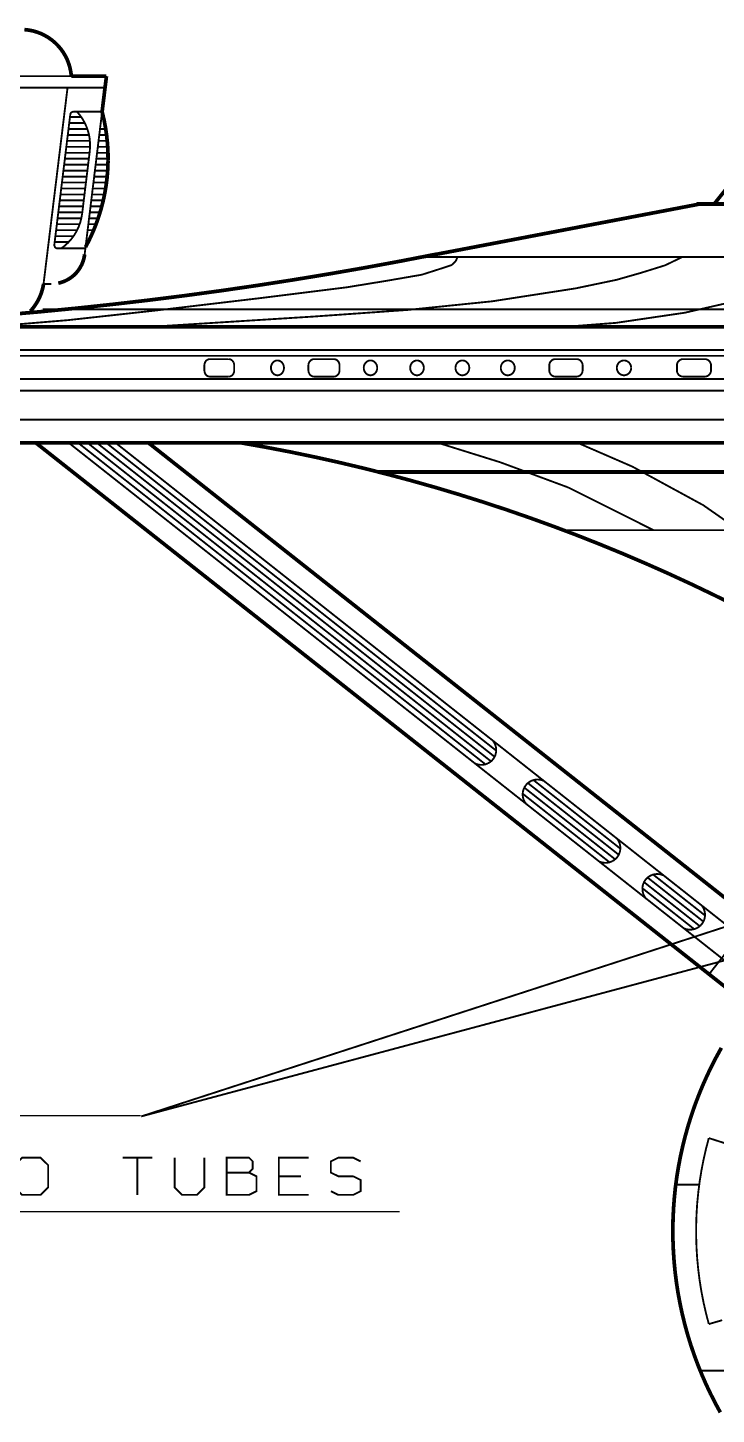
# Model space of a CAD drawing. Extents: x 0.8 to 42.3, y -0.1 to 32.5.
# Drawn here: x 4.193 to 6.567, y 5.612 to 10.394 of the extents above; entities that cross this region are included whole.
import ezdxf

# ---------------------------------------------------------------- set-up
doc = ezdxf.new("R2010")
doc.units = 0
doc.layers.add('AELBLOCK', color=7, linetype='CONTINUOUS')
doc.layers.add('FRONT', color=7, linetype='CONTINUOUS')

msp = doc.modelspace()

# ---------------------------------------------------------------- linework, layer by layer
at = {"layer": 'AELBLOCK'}
for p, q in [((4.5816, 6.6412), (3.6353, 6.6412)), ((1.6177, 6.3113), (5.4743, 6.3113))]:
    msp.add_line(p, q, dxfattribs=at)
at = {"layer": 'FRONT'}
for points, const_width in [([(4.3428, 10.2273), (4.3411, 10.2418), (4.3381, 10.2561), (4.334, 10.2701), (4.3287, 10.2837), (4.3223, 10.2968), (4.3148, 10.3094), (4.3063, 10.3212), (4.2968, 10.3323), (4.2865, 10.3426), (4.2753, 10.352), (4.2633, 10.3604), (4.2507, 10.3678), (4.2376, 10.3741), (4.2239, 10.3792), (4.2099, 10.3833), (4.1956, 10.3861), (4.1811, 10.3877)], 0.0128), ([(4.3428, 10.2273), (4.464, 10.2273)], 0.0128), ([(4.464, 10.2273), (4.449, 10.1046)], 0.0128), ([(3.4678, 10.1872), (4.4591, 10.1872)], 0.00641), ([(3.5841, 10.2273), (4.3428, 10.2273)], 0.00641), ([(4.2471, 9.5106), (4.3298, 10.1872)], 0.00641), ([(4.3392, 10.0945), (4.2843, 9.6459)], 0.00641), ([(4.3392, 10.0945), (4.3395, 10.0963), (4.3402, 10.098), (4.3411, 10.0996), (4.3423, 10.101), (4.3437, 10.1023), (4.3453, 10.1033), (4.347, 10.104), (4.3488, 10.1044), (4.3506, 10.1046)], 0.00641), ([(4.3506, 10.1046), (4.449, 10.1046)], 0.00641), ([(4.4034, 10.0264), (4.3995, 10.0408), (4.3943, 10.0547), (4.388, 10.0682), (4.3805, 10.0811), (4.3719, 10.0932), (4.3623, 10.1046)], 0.00641), ([(4.449, 10.1046), (4.3919, 9.6374)], 0.00641), ([(4.4695, 9.9363), (4.4692, 9.9646), (4.4677, 9.9929), (4.4648, 10.0211), (4.4608, 10.0492), (4.4555, 10.077), (4.449, 10.1046)], 0.0128), ([(4.3981, 10.045), (4.3331, 10.045)], 0.00641), ([(4.3356, 10.0655), (4.3894, 10.0655)], 0.00641), ([(4.3772, 10.086), (4.3381, 10.086)], 0.00641), ([(4.4615, 10.045), (4.4417, 10.045)], 0.00641), ([(4.4069, 10.0039), (4.3281, 10.0039)], 0.00641), ([(4.3306, 10.0244), (4.4038, 10.0244)], 0.00641), ([(4.4034, 10.0264), (4.4061, 10.0118), (4.4074, 9.997), (4.4075, 9.9821), (4.4063, 9.9672)], 0.00641), ([(4.4667, 10.0039), (4.4367, 10.0039)], 0.00641), ([(4.4392, 10.0244), (4.4644, 10.0244)], 0.00641), ([(4.4058, 9.9629), (4.3231, 9.9629)], 0.00641), ([(4.3256, 9.9834), (4.4076, 9.9834)], 0.00641), ([(4.3801, 9.7523), (4.4064, 9.9681)], 0.00641), ([(4.4693, 9.9629), (4.4316, 9.9629)], 0.00641), ([(4.4341, 9.9834), (4.4683, 9.9834)], 0.00641), ([(4.3155, 9.9013), (4.3983, 9.9013)], 0.00641), ([(4.4008, 9.9218), (4.318, 9.9218)], 0.00641), ([(4.3206, 9.9423), (4.4033, 9.9423)], 0.00641), ([(4.4695, 9.9363), (4.4686, 9.9079), (4.4664, 9.8797), (4.463, 9.8515), (4.4583, 9.8236), (4.4524, 9.7958), (4.4452, 9.7684), (4.4369, 9.7413), (4.4274, 9.7146), (4.4167, 9.6884), (4.4048, 9.6626), (4.3919, 9.6374)], 0.0128), ([(4.4241, 9.9013), (4.4682, 9.9013)], 0.00641), ([(4.4692, 9.9218), (4.4266, 9.9218)], 0.00641), ([(4.4291, 9.9423), (4.4696, 9.9423)], 0.00641), ([(4.3105, 9.8602), (4.3932, 9.8602)], 0.00641), ([(4.3958, 9.8807), (4.313, 9.8807)], 0.00641), ([(4.4191, 9.8602), (4.4642, 9.8602)], 0.00641), ([(4.4665, 9.8807), (4.4216, 9.8807)], 0.00641), ([(6.5594, 9.7862), (6.6396, 9.8864)], 0.0128), ([(4.3055, 9.8192), (4.3882, 9.8192)], 0.00641), ([(4.3907, 9.8397), (4.308, 9.8397)], 0.00641), ([(4.4141, 9.8192), (4.4574, 9.8192)], 0.00641), ([(4.4611, 9.8397), (4.4166, 9.8397)], 0.00641), ([(4.3807, 9.7576), (4.298, 9.7576)], 0.00641), ([(4.3005, 9.7781), (4.3832, 9.7781)], 0.00641), ([(4.3857, 9.7986), (4.303, 9.7986)], 0.00641), ([(4.3678, 9.7068), (4.3734, 9.7219), (4.3775, 9.7374), (4.3802, 9.7532)], 0.00641), ([(4.4065, 9.7576), (4.4421, 9.7576)], 0.00641), ([(4.4091, 9.7781), (4.4479, 9.7781)], 0.00641), ([(4.453, 9.7986), (4.4116, 9.7986)], 0.00641), ([(6.5103, 9.7862), (5.5534, 9.6036)], 0.0128), ([(6.4993, 9.7862), (6.5594, 9.7862)], 0.0128), ([(9.8328, 9.6036), (8.8759, 9.7862), (6.5103, 9.7862)], 0.0128), ([(4.293, 9.7165), (4.3716, 9.7165)], 0.00641), ([(4.3774, 9.737), (4.2955, 9.737)], 0.00641), ([(4.3678, 9.7068), (4.3609, 9.6923), (4.3527, 9.6786), (4.3431, 9.6656), (4.3325, 9.6537), (4.3207, 9.6427), (4.308, 9.633)], 0.00641), ([(4.4281, 9.7165), (4.4015, 9.7165)], 0.00641), ([(4.4355, 9.737), (4.404, 9.737)], 0.00641), ([(4.2879, 9.6755), (4.3505, 9.6755)], 0.00641), ([(4.3628, 9.696), (4.2905, 9.696)], 0.00641), ([(4.399, 9.696), (4.4199, 9.696)], 0.00641), ([(4.1102, 9.4037), (4.2354, 9.4146), (4.3605, 9.4268), (4.4854, 9.4401), (4.6102, 9.4546), (4.7349, 9.4703), (4.8594, 9.4872), (4.9838, 9.5053), (5.108, 9.5246), (5.2319, 9.545), (5.3557, 9.5666), (5.4793, 9.5894), (5.6027, 9.6134)], 0.0128), ([(4.2853, 9.6396), (4.2846, 9.6416), (4.2843, 9.6437), (4.2843, 9.6459)], 0.00641), ([(4.2853, 9.6396), (4.2865, 9.6377), (4.2879, 9.6361), (4.2896, 9.6347), (4.2915, 9.6338), (4.2936, 9.6332), (4.2958, 9.633)], 0.00641), ([(4.3337, 9.6549), (4.2854, 9.6549)], 0.00641), ([(4.2979, 9.5131), (4.3094, 9.5162), (4.3206, 9.5204), (4.3313, 9.5258), (4.3413, 9.5322), (4.3507, 9.5396), (4.3592, 9.548), (4.3668, 9.5572), (4.3734, 9.5672), (4.379, 9.5777), (4.3834, 9.5888), (4.3867, 9.6003), (4.3888, 9.6121)], 0.0128), ([(4.3913, 9.633), (4.2958, 9.633)], 0.00641), ([(4.3919, 9.6374), (4.3888, 9.6121)], 0.00641), ([(4.8568, 9.3778), (5.1777, 9.398), (5.5027, 9.4209), (5.7939, 9.4506), (6.0811, 9.4951), (6.2227, 9.5247), (6.3077, 9.549), (6.3899, 9.5746), (6.4502, 9.6036)], 0.00641), ([(5.5512, 9.5423), (5.6186, 9.5638), (5.655, 9.576)], 0.00641), ([(5.5534, 9.6036), (9.8328, 9.6036)], 0.00641), ([(5.655, 9.576), (5.6685, 9.5895)], 0.00641), ([(5.6685, 9.5895), (5.6753, 9.6056)], 0.00641), ([(4.2231, 9.4448), (4.2289, 9.455), (4.234, 9.4656), (4.2384, 9.4765), (4.242, 9.4877), (4.245, 9.4991), (4.2471, 9.5106)], 0.0128), ([(5.2937, 9.4991), (5.4339, 9.522), (5.5512, 9.5423)], 0.00641), ([(4.2471, 9.5106), (4.2741, 9.5106)], 0.00641), ([(4.9808, 9.46), (5.2937, 9.4991)], 0.00641), ([(4.0609, 9.3631), (4.3323, 9.3858), (4.6397, 9.4196)], 0.00641), ([(4.2231, 9.4448), (4.2166, 9.435), (4.2095, 9.4256), (4.2018, 9.4167)], 0.0128), ([(4.2439, 9.4232), (11.0611, 9.4232)], 0.00641), ([(11.1424, 9.4232), (4.3252, 9.4232)], 0.00641), ([(4.6397, 9.4196), (4.9808, 9.46)], 0.00641), ([(6.4585, 9.4113), (6.6706, 9.4597)], 0.00641), ([(4.8568, 9.3778), (4.641, 9.3643)], 0.00641), ([(6.0493, 9.363), (6.2205, 9.3762)], 0.00641), ([(6.4585, 9.4113), (6.2205, 9.3762)], 0.00641), ([(13.0945, 9.363), (2.2918, 9.363)], 0.0128), ([(4.5658, 9.363), (4.641, 9.3643)], 0.00641), ([(2.2214, 9.2829), (13.1648, 9.2829)], 0.00641), ([(2.2265, 9.2628), (13.1598, 9.2628)], 0.00641), ([(4.8016, 9.2294), (4.8019, 9.2332), (4.8027, 9.2369), (4.8041, 9.2403), (4.8059, 9.2434), (4.8082, 9.2461), (4.8109, 9.2483), (4.8139, 9.2499), (4.817, 9.2509), (4.8202, 9.2512)], 0.00641), ([(4.8016, 9.2127), (4.8016, 9.2294)], 0.00641), ([(4.8859, 9.2512), (4.8202, 9.2512)], 0.00641), ([(4.9021, 9.2403), (4.9002, 9.2434), (4.8979, 9.2461), (4.8952, 9.2483), (4.8923, 9.2499), (4.8892, 9.2509), (4.8859, 9.2512)], 0.00641), ([(4.9021, 9.2403), (4.9034, 9.2369), (4.9043, 9.2332), (4.9045, 9.2294), (4.9045, 9.2127)], 0.00641), ([(5.0312, 9.2211), (5.0316, 9.2264), (5.0331, 9.2315), (5.0354, 9.2361), (5.0386, 9.2401), (5.0424, 9.2433), (5.0467, 9.2455), (5.0513, 9.2466), (5.056, 9.2466), (5.0605, 9.2455), (5.0648, 9.2433), (5.0686, 9.2401), (5.0718, 9.2361), (5.0741, 9.2315), (5.0756, 9.2264), (5.0761, 9.2211), (5.0756, 9.2157), (5.0741, 9.2106), (5.0718, 9.206), (5.0686, 9.202), (5.0648, 9.1988), (5.0605, 9.1967), (5.056, 9.1955), (5.0513, 9.1955), (5.0467, 9.1967), (5.0424, 9.1988), (5.0386, 9.202), (5.0354, 9.206), (5.0331, 9.2106), (5.0316, 9.2157), (5.0312, 9.2211)], 0.00641), ([(5.17, 9.2483), (5.1672, 9.2461), (5.1648, 9.2434), (5.1629, 9.2403), (5.1614, 9.2369), (5.1606, 9.2332), (5.1603, 9.2294)], 0.00641), ([(5.1603, 9.2294), (5.1603, 9.2127)], 0.00641), ([(5.17, 9.2483), (5.1731, 9.2499), (5.1763, 9.2509), (5.1797, 9.2512)], 0.00641), ([(5.2483, 9.2512), (5.1797, 9.2512)], 0.00641), ([(5.2651, 9.2403), (5.2631, 9.2434), (5.2607, 9.2461), (5.258, 9.2483), (5.2549, 9.2499), (5.2516, 9.2509), (5.2483, 9.2512)], 0.00641), ([(5.2651, 9.2403), (5.2665, 9.2369), (5.2674, 9.2332), (5.2677, 9.2294)], 0.00641), ([(5.2677, 9.2127), (5.2677, 9.2294)], 0.00641), ([(5.3511, 9.2211), (5.3516, 9.2264), (5.3531, 9.2315), (5.3556, 9.2361), (5.3588, 9.2401), (5.3627, 9.2433), (5.3672, 9.2455), (5.3719, 9.2466), (5.3768, 9.2466), (5.3815, 9.2455), (5.386, 9.2433), (5.3899, 9.2401), (5.3931, 9.2361), (5.3956, 9.2315), (5.3971, 9.2264), (5.3976, 9.2211), (5.3971, 9.2157), (5.3956, 9.2106), (5.3931, 9.206), (5.3899, 9.202), (5.386, 9.1988), (5.3815, 9.1967), (5.3768, 9.1955), (5.3719, 9.1955), (5.3672, 9.1967), (5.3627, 9.1988), (5.3588, 9.202), (5.3556, 9.206), (5.3531, 9.2106), (5.3516, 9.2157), (5.3511, 9.2211)], 0.00641), ([(5.5112, 9.2211), (5.5117, 9.2264), (5.5132, 9.2315), (5.5157, 9.2361), (5.519, 9.2401), (5.523, 9.2433), (5.5274, 9.2455), (5.5323, 9.2466), (5.5372, 9.2466), (5.542, 9.2455), (5.5465, 9.2433), (5.5505, 9.2401), (5.5538, 9.2361), (5.5563, 9.2315), (5.5578, 9.2264), (5.5583, 9.2211), (5.5578, 9.2157), (5.5563, 9.2106), (5.5538, 9.206), (5.5505, 9.202), (5.5465, 9.1988), (5.542, 9.1967), (5.5372, 9.1955), (5.5323, 9.1955), (5.5274, 9.1967), (5.523, 9.1988), (5.519, 9.202), (5.5157, 9.206), (5.5132, 9.2106), (5.5117, 9.2157), (5.5112, 9.2211)], 0.00641), ([(5.6674, 9.2211), (5.6679, 9.2264), (5.6694, 9.2315), (5.6719, 9.2361), (5.6753, 9.2401), (5.6793, 9.2433), (5.6839, 9.2455), (5.6888, 9.2466), (5.6937, 9.2466), (5.6986, 9.2455), (5.7032, 9.2433), (5.7072, 9.2401), (5.7106, 9.2361), (5.7131, 9.2315), (5.7146, 9.2264), (5.7151, 9.2211), (5.7146, 9.2157), (5.7131, 9.2106), (5.7106, 9.206), (5.7072, 9.202), (5.7032, 9.1988), (5.6986, 9.1967), (5.6937, 9.1955), (5.6888, 9.1955), (5.6839, 9.1967), (5.6793, 9.1988), (5.6753, 9.202), (5.6719, 9.206), (5.6694, 9.2106), (5.6679, 9.2157), (5.6674, 9.2211)], 0.00641), ([(5.8236, 9.2211), (5.8242, 9.2264), (5.8257, 9.2315), (5.8282, 9.2361), (5.8316, 9.2401), (5.8357, 9.2433), (5.8403, 9.2455), (5.8453, 9.2466), (5.8503, 9.2466), (5.8552, 9.2455), (5.8599, 9.2433), (5.8639, 9.2401), (5.8673, 9.2361), (5.8698, 9.2315), (5.8714, 9.2264), (5.8719, 9.2211), (5.8714, 9.2157), (5.8698, 9.2106), (5.8673, 9.206), (5.8639, 9.202), (5.8599, 9.1988), (5.8552, 9.1967), (5.8503, 9.1955), (5.8453, 9.1955), (5.8403, 9.1967), (5.8357, 9.1988), (5.8316, 9.202), (5.8282, 9.206), (5.8257, 9.2106), (5.8242, 9.2157), (5.8236, 9.2211)], 0.00641), ([(5.9908, 9.2294), (5.9911, 9.2332), (5.9921, 9.2369), (5.9936, 9.2403), (5.9957, 9.2434), (5.9983, 9.2461), (6.0012, 9.2483), (6.0045, 9.2499), (6.008, 9.2509), (6.0116, 9.2512)], 0.00641), ([(5.9908, 9.2127), (5.9908, 9.2294)], 0.00641), ([(6.085, 9.2512), (6.0116, 9.2512)], 0.00641), ([(6.103, 9.2403), (6.1009, 9.2434), (6.0984, 9.2461), (6.0954, 9.2483), (6.0921, 9.2499), (6.0886, 9.2509), (6.085, 9.2512)], 0.00641), ([(6.103, 9.2403), (6.1045, 9.2369), (6.1055, 9.2332), (6.1058, 9.2294), (6.1058, 9.2127)], 0.00641), ([(6.2561, 9.2455), (6.251, 9.2466), (6.2459, 9.2466), (6.2408, 9.2455), (6.2361, 9.2433), (6.2319, 9.2401), (6.2284, 9.2361), (6.2259, 9.2315), (6.2243, 9.2264), (6.2237, 9.2211), (6.2243, 9.2157), (6.2259, 9.2106), (6.2284, 9.206), (6.2319, 9.202), (6.2361, 9.1988), (6.2408, 9.1967), (6.2459, 9.1955), (6.251, 9.1955), (6.2561, 9.1967), (6.2608, 9.1988), (6.265, 9.202), (6.2685, 9.206), (6.2711, 9.2106), (6.2727, 9.2157), (6.2732, 9.2211)], 0.00641), ([(6.2561, 9.2455), (6.2608, 9.2433), (6.265, 9.2401), (6.2685, 9.2361), (6.2711, 9.2315), (6.2727, 9.2264), (6.2732, 9.2211)], 0.00641), ([(6.4309, 9.2294), (6.4312, 9.2332), (6.4321, 9.2369), (6.4337, 9.2403), (6.4358, 9.2434), (6.4384, 9.2461), (6.4415, 9.2483), (6.4449, 9.2499), (6.4484, 9.2509), (6.4521, 9.2512)], 0.00641), ([(6.4309, 9.2127), (6.4309, 9.2294)], 0.00641), ([(6.5272, 9.2512), (6.4521, 9.2512)], 0.00641), ([(6.5272, 9.2512), (6.5309, 9.2509), (6.5345, 9.2499), (6.5378, 9.2483), (6.5409, 9.2461), (6.5435, 9.2434), (6.5456, 9.2403), (6.5472, 9.2369), (6.5482, 9.2332), (6.5485, 9.2294)], 0.00641), ([(6.5485, 9.2127), (6.5485, 9.2294)], 0.00641), ([(13.1397, 9.1827), (2.2465, 9.1827)], 0.00641), ([(4.8041, 9.2018), (4.8027, 9.2053), (4.8019, 9.2089), (4.8016, 9.2127)], 0.00641), ([(4.8041, 9.2018), (4.8059, 9.1987), (4.8082, 9.196), (4.8109, 9.1938), (4.8139, 9.1922), (4.817, 9.1912), (4.8202, 9.1909)], 0.00641), ([(4.8202, 9.1909), (4.8859, 9.1909)], 0.00641), ([(4.8952, 9.1938), (4.8923, 9.1922), (4.8892, 9.1912), (4.8859, 9.1909)], 0.00641), ([(4.8952, 9.1938), (4.8979, 9.196), (4.9002, 9.1987), (4.9021, 9.2018), (4.9034, 9.2053), (4.9043, 9.2089), (4.9045, 9.2127)], 0.00641), ([(5.1629, 9.2018), (5.1614, 9.2053), (5.1606, 9.2089), (5.1603, 9.2127)], 0.00641), ([(5.1629, 9.2018), (5.1648, 9.1987), (5.1672, 9.196), (5.17, 9.1938), (5.1731, 9.1922), (5.1763, 9.1912), (5.1797, 9.1909)], 0.00641), ([(5.1797, 9.1909), (5.2483, 9.1909)], 0.00641), ([(5.258, 9.1938), (5.2549, 9.1922), (5.2516, 9.1912), (5.2483, 9.1909)], 0.00641), ([(5.258, 9.1938), (5.2607, 9.196), (5.2631, 9.1987), (5.2651, 9.2018), (5.2665, 9.2053), (5.2674, 9.2089), (5.2677, 9.2127)], 0.00641), ([(5.9936, 9.2018), (5.9921, 9.2053), (5.9911, 9.2089), (5.9908, 9.2127)], 0.00641), ([(5.9936, 9.2018), (5.9957, 9.1987), (5.9983, 9.196), (6.0012, 9.1938), (6.0045, 9.1922), (6.008, 9.1912), (6.0116, 9.1909)], 0.00641), ([(6.0116, 9.1909), (6.085, 9.1909)], 0.00641), ([(6.0954, 9.1938), (6.0921, 9.1922), (6.0886, 9.1912), (6.085, 9.1909)], 0.00641), ([(6.0954, 9.1938), (6.0984, 9.196), (6.1009, 9.1987), (6.103, 9.2018), (6.1045, 9.2053), (6.1055, 9.2089), (6.1058, 9.2127)], 0.00641), ([(6.4521, 9.1909), (6.4484, 9.1912), (6.4449, 9.1922), (6.4415, 9.1938), (6.4384, 9.196), (6.4358, 9.1987), (6.4337, 9.2018), (6.4321, 9.2053), (6.4312, 9.2089), (6.4309, 9.2127)], 0.00641), ([(6.4521, 9.1909), (6.5272, 9.1909)], 0.00641), ([(6.5485, 9.2127), (6.5482, 9.2089), (6.5472, 9.2053), (6.5456, 9.2018), (6.5435, 9.1987), (6.5409, 9.196), (6.5378, 9.1938), (6.5345, 9.1922), (6.5309, 9.1912), (6.5272, 9.1909)], 0.00641), ([(13.1297, 9.1426), (2.2565, 9.1426)], 0.00641), ([(13.1046, 9.0424), (2.2816, 9.0424)], 0.00641), ([(2.4269, 8.9622), (12.9594, 8.9622)], 0.0128), ([(6.6803, 7.0206), (4.2209, 8.9622)], 0.0128), ([(4.3343, 8.9622), (6.7246, 7.0752)], 0.00641), ([(5.7706, 7.8538), (4.3666, 8.9622)], 0.00641), ([(4.3989, 8.9622), (5.7899, 7.8641)], 0.00641), ([(5.8023, 7.8798), (4.4312, 8.9622)], 0.00641), ([(4.4635, 8.9622), (5.8079, 7.9009)], 0.00641), ([(6.7929, 7.1487), (4.4958, 8.9622)], 0.00641), ([(4.6091, 8.9622), (6.8446, 7.1974)], 0.0128), ([(10.4563, 8.9622), (4.9299, 8.9622)], 0.0128), ([(5.4325, 8.8542), (5.3494, 8.8752), (5.266, 8.895), (5.1824, 8.9136), (5.0984, 8.931), (5.0143, 8.9472), (4.9299, 8.9622)], 0.0128), ([(5.6082, 8.9622), (5.8218, 8.8955)], 0.00641), ([(6.6908, 8.6294), (6.5219, 8.7474), (6.2776, 8.8804), (6.0894, 8.9622)], 0.00641), ([(6.0573, 8.8082), (5.8218, 8.8955)], 0.00641), ([(5.4023, 8.862), (9.984, 8.862)], 0.0128), ([(5.4325, 8.8542), (5.5153, 8.8321), (5.5978, 8.8088), (5.6799, 8.7843), (5.7617, 8.7586), (5.8431, 8.7318), (5.9241, 8.7038), (6.0047, 8.6746), (6.0849, 8.6444), (6.1646, 8.6129), (6.2439, 8.5804), (6.3227, 8.5467), (6.4011, 8.5119), (6.4789, 8.476), (6.5562, 8.439), (6.6329, 8.4009)], 0.0128), ([(6.35, 8.6615), (6.0573, 8.8082)], 0.00641), ([(6.6459, 8.6615), (6.0399, 8.6615)], 0.00641), ([(5.779, 7.857), (5.7857, 7.8608), (5.7917, 7.8656), (5.7969, 7.8713), (5.8012, 7.8777), (5.8045, 7.8846), (5.8067, 7.892), (5.8078, 7.8996), (5.8077, 7.9073), (5.8065, 7.9149), (5.8042, 7.9222), (5.8008, 7.9291), (5.7964, 7.9355)], 0.00641), ([(5.779, 7.857), (5.7719, 7.8541), (5.7644, 7.8524), (5.7567, 7.8518), (5.749, 7.8524), (5.7415, 7.8541), (5.7344, 7.8569)], 0.00641), ([(5.9106, 7.7178), (5.9062, 7.7241), (5.9028, 7.731), (5.9004, 7.7383), (5.8992, 7.7459), (5.8992, 7.7536), (5.9003, 7.7612), (5.9025, 7.7686), (5.9058, 7.7756), (5.9101, 7.7819), (5.9153, 7.7876), (5.9213, 7.7924), (5.9279, 7.7963), (5.9351, 7.7991), (5.9426, 7.8009), (5.9503, 7.8014), (5.9579, 7.8009), (5.9654, 7.7992), (5.9726, 7.7963)], 0.00641), ([(5.9363, 7.7995), (6.2358, 7.563)], 0.00641), ([(6.1986, 7.5159), (5.8991, 7.7524)], 0.00641), ([(5.9046, 7.7735), (6.2179, 7.5262)], 0.00641), ([(6.2303, 7.5419), (5.917, 7.7892)], 0.00641), ([(6.207, 7.5191), (6.2137, 7.5229), (6.2196, 7.5278), (6.2249, 7.5334), (6.2292, 7.5398), (6.2325, 7.5468), (6.2347, 7.5541), (6.2358, 7.5617), (6.2357, 7.5694), (6.2345, 7.577), (6.2322, 7.5844), (6.2287, 7.5913), (6.2243, 7.5976)], 0.00641), ([(4.5837, 6.6394), (7.3766, 7.5463)], 0.00641), ([(7.9747, 7.5463), (4.5837, 6.6394)], 0.00641), ([(6.207, 7.5191), (6.1999, 7.5162), (6.1923, 7.5145), (6.1847, 7.5139), (6.177, 7.5145), (6.1695, 7.5162), (6.1623, 7.519)], 0.00641), ([(6.3235, 7.3918), (6.3191, 7.3982), (6.3156, 7.4051), (6.3133, 7.4124), (6.3121, 7.42), (6.312, 7.4277), (6.3131, 7.4353), (6.3153, 7.4427), (6.3186, 7.4496), (6.3229, 7.456), (6.3282, 7.4617), (6.3341, 7.4665), (6.3408, 7.4703), (6.348, 7.4732), (6.3555, 7.4749), (6.3631, 7.4755), (6.3708, 7.4749), (6.3783, 7.4732), (6.3855, 7.4704)], 0.00641), ([(6.5223, 7.3113), (6.3299, 7.4632)], 0.00641), ([(6.3492, 7.4735), (6.5279, 7.3325)], 0.00641), ([(6.4907, 7.2853), (6.312, 7.4264)], 0.00641), ([(6.3175, 7.4475), (6.5099, 7.2956)], 0.00641), ([(6.4544, 7.2885), (6.4615, 7.2857), (6.469, 7.284), (6.4767, 7.2834), (6.4844, 7.284), (6.4919, 7.2857), (6.499, 7.2885), (6.5057, 7.2924), (6.5117, 7.2972), (6.5169, 7.3029), (6.5212, 7.3093), (6.5245, 7.3162), (6.5267, 7.3236), (6.5278, 7.3312), (6.5277, 7.3389), (6.5265, 7.3465), (6.5242, 7.3538), (6.5208, 7.3607), (6.5164, 7.367)], 0.00641), ([(6.6908, 7.3188), (6.5418, 7.13)], 0.00641), ([(6.5842, 6.8759), (6.5666, 6.8439), (6.5499, 6.8114), (6.5342, 6.7785), (6.5193, 6.7451), (6.5055, 6.7113), (6.4926, 6.6772), (6.4807, 6.6427), (6.4698, 6.6078), (6.4599, 6.5727), (6.451, 6.5372), (6.4431, 6.5016), (6.4363, 6.4657), (6.4304, 6.4297), (6.4256, 6.3935), (6.4219, 6.3572), (6.4192, 6.3207), (6.4175, 6.2843), (6.4169, 6.2478), (6.4173, 6.2112), (6.4188, 6.1748), (6.4213, 6.1383), (6.4248, 6.102), (6.4294, 6.0658), (6.435, 6.0297), (6.4417, 5.9938), (6.4493, 5.9581), (6.458, 5.9226), (6.4677, 5.8874), (6.4784, 5.8525), (6.4901, 5.8179), (6.5028, 5.7837), (6.5165, 5.7498), (6.5311, 5.7163), (6.5467, 5.6833), (6.5632, 5.6507), (6.5806, 5.6187)], 0.0128), ([(6.5409, 6.5648), (6.5313, 6.5279), (6.5228, 6.4906), (6.5155, 6.4531), (6.5094, 6.4154), (6.5046, 6.3775), (6.5009, 6.3395), (6.4985, 6.3014), (6.4973, 6.2632), (6.4973, 6.225), (6.4985, 6.1868), (6.5009, 6.1487), (6.5046, 6.1106), (6.5094, 6.0727), (6.5155, 6.035), (6.5228, 5.9975), (6.5313, 5.9603), (6.5409, 5.9233)], 0.00641), ([(6.5409, 6.5648), (6.6152, 6.541)], 0.00641), ([(4.1729, 6.3688), (4.1473, 6.3945), (4.1473, 6.4715), (4.1729, 6.4971), (4.2371, 6.4971), (4.2628, 6.4715), (4.2628, 6.3945), (4.2371, 6.3688), (4.1729, 6.3688)], 0.00641), ([(4.5194, 6.4971), (4.622, 6.4971)], 0.00641), ([(4.5707, 6.3688), (4.5707, 6.4971)], 0.00641), ([(4.699, 6.4971), (4.699, 6.3945), (4.7246, 6.3688), (4.776, 6.3688), (4.8016, 6.3945), (4.8016, 6.4971)], 0.00641), ([(4.8786, 6.4458), (4.9556, 6.4458), (4.9684, 6.4587), (4.9684, 6.4843), (4.9556, 6.4971), (4.8786, 6.4971), (4.8786, 6.3688), (4.9556, 6.3688), (4.9812, 6.3817), (4.9812, 6.433), (4.9556, 6.4458)], 0.00641), ([(5.1609, 6.4971), (5.0582, 6.4971), (5.0582, 6.3688), (5.1609, 6.3688)], 0.00641), ([(5.3148, 6.433), (5.2635, 6.433), (5.2378, 6.4458), (5.2378, 6.4843), (5.2635, 6.4971), (5.3148, 6.4971), (5.3405, 6.4843)], 0.00641), ([(5.1352, 6.433), (5.0582, 6.433)], 0.00641), ([(5.3148, 6.433), (5.3405, 6.4202), (5.3405, 6.3817), (5.3148, 6.3688), (5.2635, 6.3688), (5.2378, 6.3817)], 0.00641), ([(6.5079, 6.4042), (6.427, 6.4042)], 0.00641), ([(6.587, 5.9367), (6.5409, 5.9233)], 0.00641), ([(6.5111, 5.7627), (6.6435, 5.7627)], 0.00641)]:
    msp.add_lwpolyline(points, dxfattribs=dict(at, const_width=const_width))

doc.saveas('drawing.dxf')
